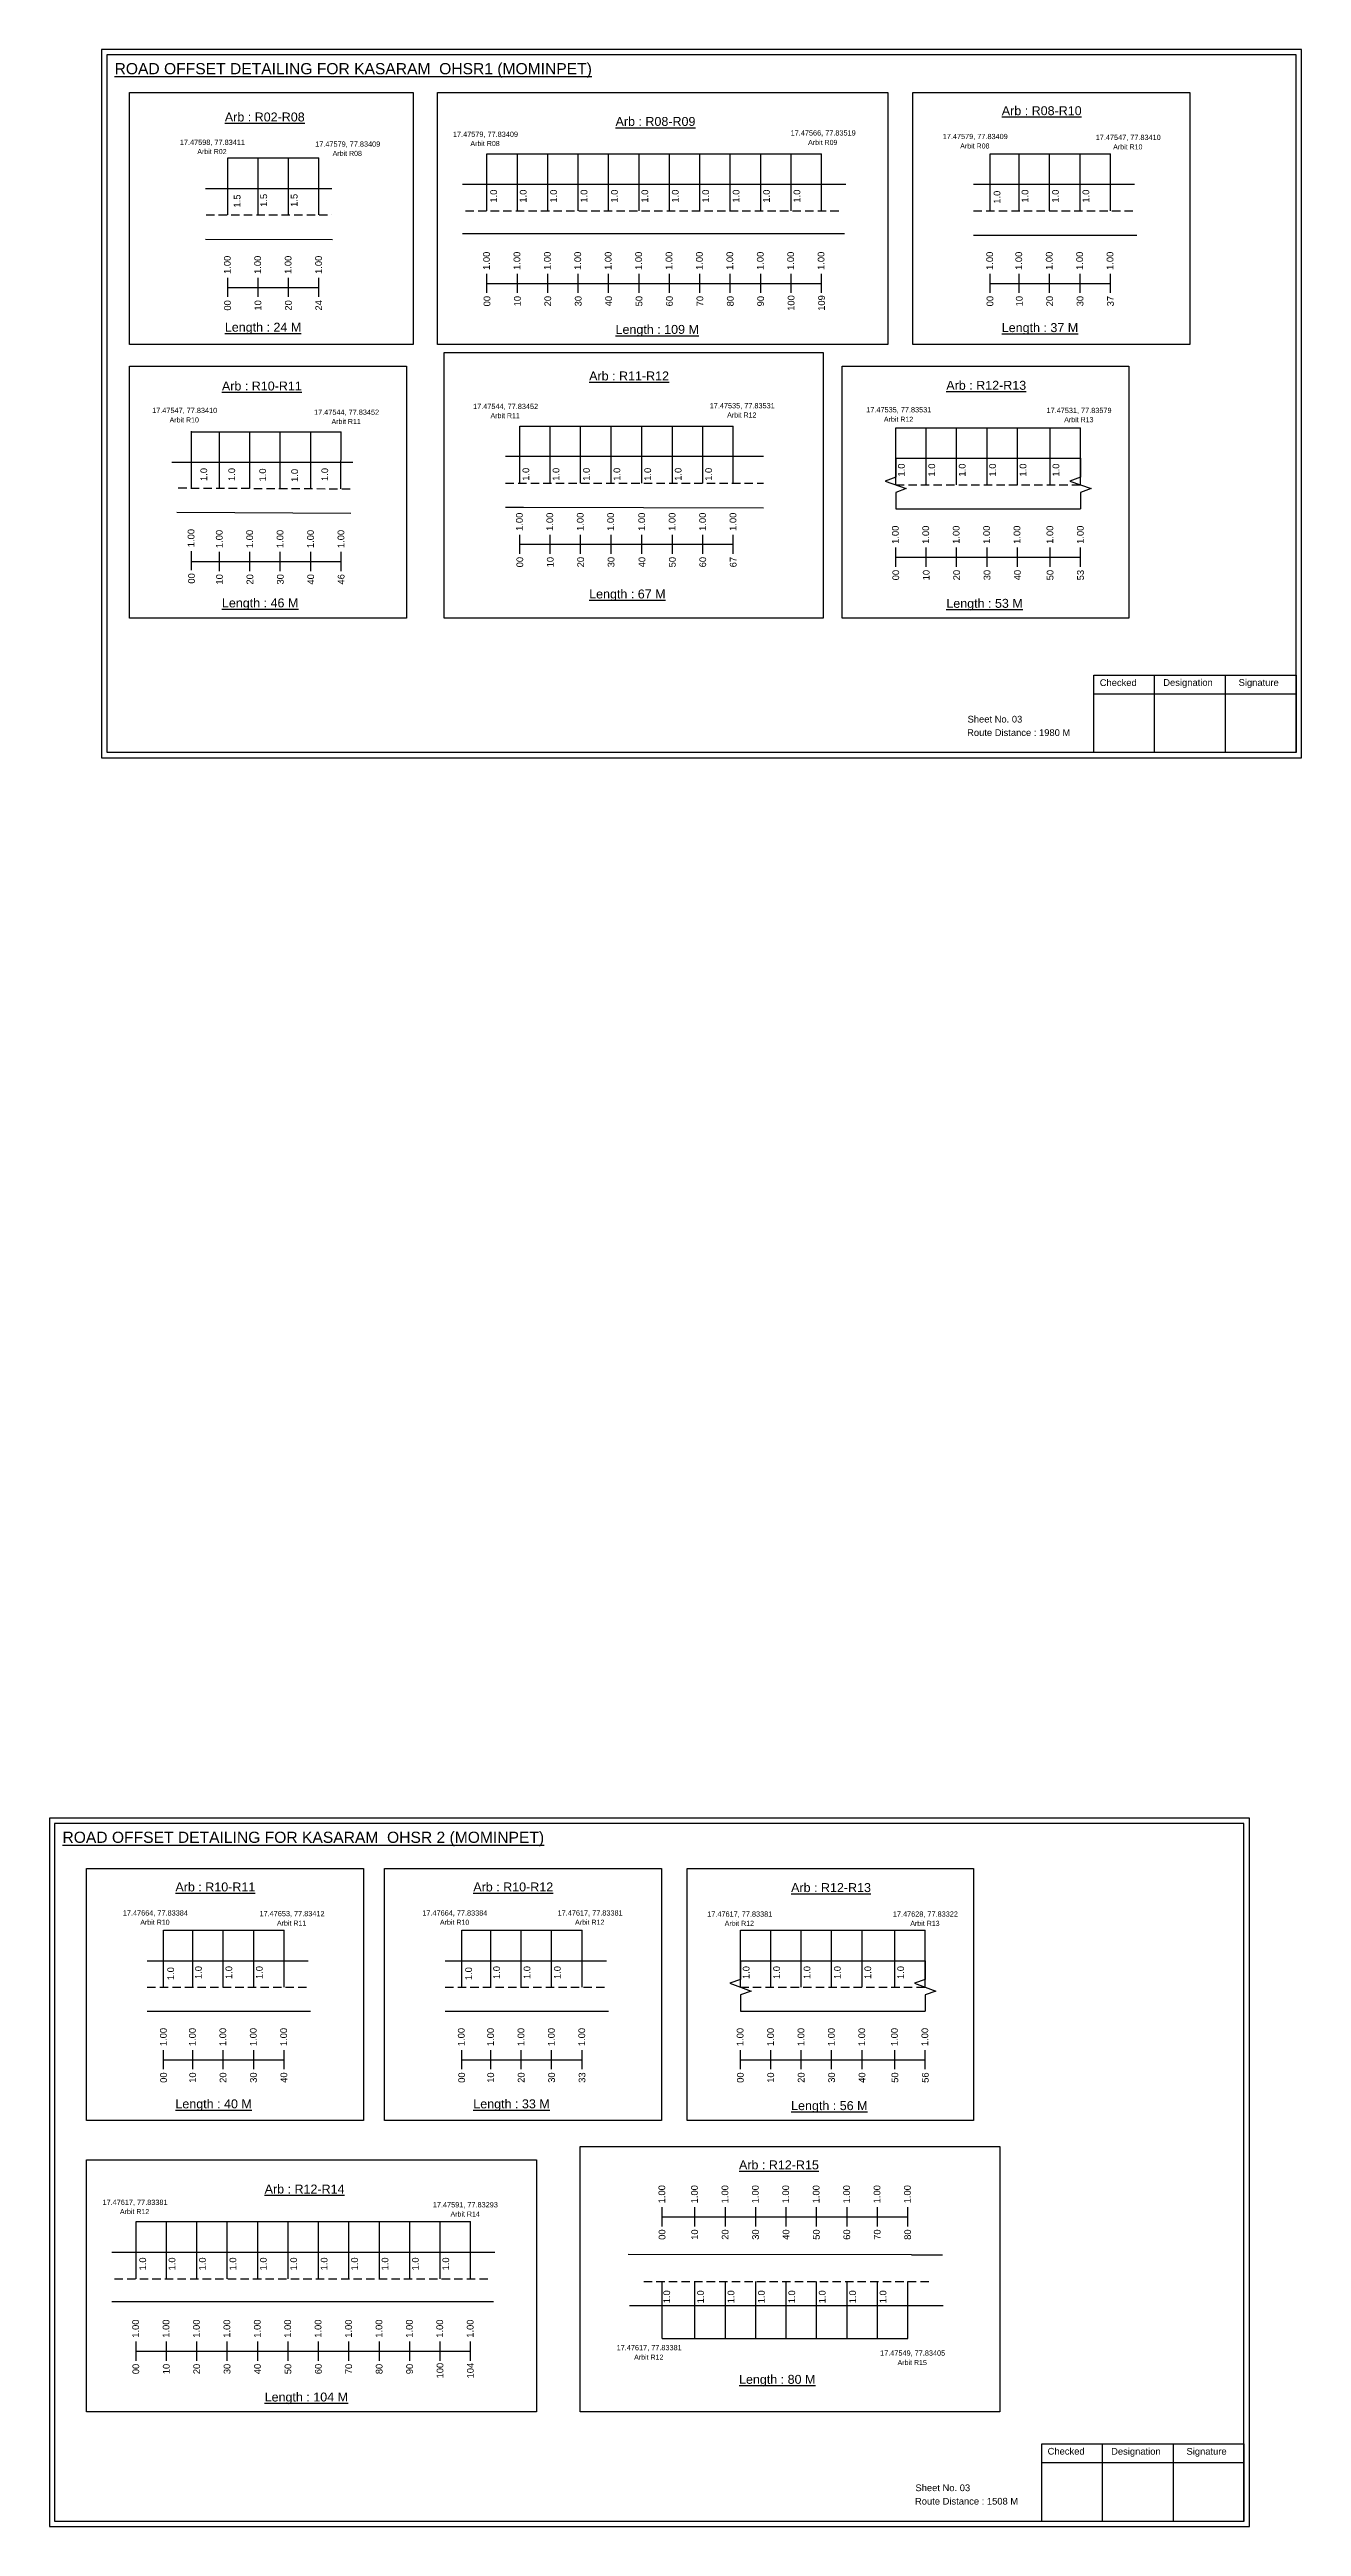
# Model space of a CAD drawing. Header units: inches. Extents: x 2512 to 6592, y 164 to 3090.
# Drawn here: x 3990 to 4550, y 164 to 1271 of the extents above; entities that cross this region are included whole.
import ezdxf

# ---------------------------------------------------------------- set-up
doc = ezdxf.new("R2010")
doc.units = ezdxf.units.IN
doc.header["$MEASUREMENT"] = 0
doc.linetypes.add('DASHED2', pattern=[0.375, 0.25, -0.125])
doc.layers.add('PDF_Geometry', color=7, linetype='Continuous')
doc.layers.add('PDF_Text', color=5, linetype='Continuous')
doc.styles.add('PDF Arial', font='arial.ttf')
doc.styles.get("Standard").update_dxf_attribs({"font": 'arial.ttf'})

msp = doc.modelspace()

# ---------------------------------------------------------------- linework, layer by layer
at = {"color": 5}
for p, q in [((4069.9, 1222.7), (4110.7, 1222.7)), ((4185.8, 1224.5), (4335.4, 1224.5)), ((4410.8, 1224.5), (4464.6, 1224.5)), ((4053.7, 1100.2), (4120.6, 1100.2)), ((4200.5, 1102.8), (4295.9, 1102.8)), ((4368.6, 1102), (4451.2, 1102)), ((4041.2, 430.2), (4095.1, 430.2)), ((4174.5, 430.2), (4228.3, 430.2)), ((4299.1, 430.2), (4381.8, 430.2)), ((4028.9, 299.9), (4178.5, 299.9)), ((4264.1, 247.6), (4374, 247.6))]:
    msp.add_line(p, q, dxfattribs=at)
for p, q in [((4069.9, 1197.2), (4069.9, 1222.7)), ((4083.5, 1197.2), (4083.5, 1222.7)), ((4097.1, 1197.2), (4097.1, 1222.7)), ((4110.7, 1197.2), (4110.7, 1222.7)), ((4185.8, 1199), (4185.8, 1224.5)), ((4199.4, 1199), (4199.4, 1224.5)), ((4213, 1199), (4213, 1224.5)), ((4226.6, 1199), (4226.6, 1224.5)), ((4240.2, 1199), (4240.2, 1224.5)), ((4253.8, 1199), (4253.8, 1224.5)), ((4267.4, 1199), (4267.4, 1224.5)), ((4281, 1199), (4281, 1224.5)), ((4294.6, 1199), (4294.6, 1224.5)), ((4308.2, 1199), (4308.2, 1224.5)), ((4321.8, 1199), (4321.8, 1224.5)), ((4335.4, 1199), (4335.4, 1224.5)), ((4410.8, 1199), (4410.8, 1224.5)), ((4423.8, 1199), (4423.8, 1224.5)), ((4437.4, 1199), (4437.4, 1224.5)), ((4451, 1199), (4451, 1224.5)), ((4464.6, 1199), (4464.6, 1224.5)), ((4060, 1209), (4116.5, 1209)), ((4174.9, 1210.9), (4346.3, 1210.9)), ((4403.4, 1210.9), (4475.4, 1210.9)), ((4060, 1186.4), (4116.7, 1186.2)), ((4345.6, 1188.7), (4174.9, 1188.7)), ((4403.4, 1188.2), (4476.4, 1188.2)), ((4053.7, 1074.9), (4053.7, 1100.5)), ((4066.2, 1074.9), (4066.2, 1100.2)), ((4079.8, 1074.8), (4079.8, 1100.2)), ((4093.4, 1074.9), (4093.4, 1100.2)), ((4107, 1074.6), (4107, 1100.2)), ((4120.4, 1074.7), (4120.6, 1100.2)), ((4200.5, 1077.3), (4200.5, 1102.8)), ((4214.1, 1077.3), (4214.1, 1102.8)), ((4227.7, 1077.3), (4227.7, 1102.8)), ((4241.3, 1077.3), (4241.3, 1102.8)), ((4255.1, 1077.3), (4255.1, 1102.8)), ((4268.7, 1077.3), (4268.7, 1102.8)), ((4282.3, 1077.3), (4282.3, 1102.8)), ((4295.9, 1077.3), (4295.9, 1102.8)), ((4368.6, 1076.5), (4368.6, 1102)), ((4382.2, 1076.5), (4382.2, 1102)), ((4395.8, 1076.5), (4395.8, 1102)), ((4409.4, 1076.5), (4409.4, 1102)), ((4423, 1076.5), (4423, 1102)), ((4437.6, 1076.5), (4437.6, 1102)), ((4451.2, 1076.5), (4451.2, 1102)), ((4125.9, 1086.5), (4044.9, 1086.5)), ((4309.5, 1089.2), (4194.1, 1089.2)), ((4368.6, 1088.4), (4451.2, 1088.4)), ((4047.1, 1064.3), (4124.9, 1063.8)), ((4194.1, 1066.5), (4202.2, 1066.5)), ((4202.2, 1066.5), (4309.5, 1066.2)), ((4368.6, 1065.7), (4451.2, 1065.7)), ((4041.2, 404.7), (4041.2, 430.2)), ((4054.3, 404.7), (4054.3, 430.2)), ((4067.9, 404.7), (4067.9, 430.2)), ((4081.5, 404.7), (4081.5, 430.2)), ((4095.1, 404.7), (4095.1, 430.2)), ((4174.5, 404.7), (4174.5, 430.2)), ((4187.5, 404.7), (4187.5, 430.2)), ((4201.1, 404.7), (4201.1, 430.2)), ((4214.7, 404.7), (4214.7, 430.2)), ((4228.3, 404.7), (4228.3, 430.2)), ((4299.1, 404.7), (4299.1, 430.2)), ((4312.7, 404.7), (4312.7, 430.2)), ((4326.3, 404.7), (4326.3, 430.2)), ((4339.9, 404.7), (4339.9, 430.2)), ((4353.5, 404.7), (4353.5, 430.2)), ((4368.2, 404.7), (4368.2, 430.2)), ((4381.8, 404.7), (4381.8, 430.2)), ((4033.9, 416.5), (4105.9, 416.5)), ((4167.1, 416.5), (4239.2, 416.5)), ((4299.1, 416.5), (4381.8, 416.5)), ((4033.9, 393.9), (4106.9, 393.9)), ((4167.1, 393.9), (4240.2, 393.9)), ((4299.1, 393.9), (4381.8, 393.9)), ((4028.9, 274.3), (4028.9, 299.9)), ((4042.5, 274.3), (4042.5, 299.9)), ((4056.1, 274.3), (4056.1, 299.9)), ((4069.7, 274.3), (4069.7, 299.9)), ((4083.3, 274.3), (4083.3, 299.9)), ((4096.9, 274.3), (4096.9, 299.9)), ((4110.5, 274.3), (4110.5, 299.9)), ((4124.1, 274.3), (4124.1, 299.9)), ((4137.7, 274.3), (4137.7, 299.9)), ((4151.3, 274.3), (4151.3, 299.9)), ((4164.9, 274.3), (4164.9, 299.9)), ((4178.5, 274.3), (4178.5, 299.9)), ((4018, 286.2), (4189.3, 286.2)), ((4375.6, 285), (4249, 285.2)), ((4375.6, 285), (4389.5, 285)), ((4264.1, 247.6), (4264.1, 273.1)), ((4278.8, 247.6), (4278.8, 273.1)), ((4292.4, 247.6), (4292.4, 273.1)), ((4306, 247.6), (4306, 273.1)), ((4319.6, 247.6), (4319.6, 273.1)), ((4333.2, 247.6), (4333.2, 273.1)), ((4346.8, 247.6), (4346.8, 273.1)), ((4360.4, 247.6), (4360.4, 273.1)), ((4374, 247.6), (4374, 273.1)), ((4188.7, 264), (4018, 264)), ((4249.6, 262.3), (4375.6, 262.3)), ((4375.6, 262.3), (4389.8, 262.3))]:
    msp.add_line(p, q)
at = {"linetype": 'DASHED2', "ltscale": 15}
for p, q in [((4060.2, 1197.2), (4116.5, 1197.2)), ((4176.2, 1199), (4343.8, 1199)), ((4403.4, 1199), (4475.9, 1199)), ((4047.8, 1075.1), (4126.1, 1074.7)), ((4194.1, 1077.3), (4309.5, 1077.3)), ((4368.6, 1076.5), (4451.2, 1076.5)), ((4033.9, 404.7), (4106.4, 404.7)), ((4167.1, 404.7), (4239.7, 404.7)), ((4299.1, 404.7), (4381.8, 404.7)), ((4019.3, 274.3), (4186.9, 274.3)), ((4255.9, 273.1), (4384.5, 273.1))]:
    msp.add_line(p, q, dxfattribs=at)
at = {"color": 217, "true_color": 0x93278f}
for p, q in [((4069.9, 1160.5), (4069.9, 1169)), ((4069.9, 1164.7), (4110.7, 1164.7)), ((4083.5, 1160.5), (4083.5, 1169)), ((4097.1, 1160.5), (4097.1, 1169)), ((4110.7, 1160.5), (4110.7, 1169)), ((4185.8, 1162.3), (4185.8, 1170.9)), ((4185.8, 1166.6), (4335.4, 1166.6)), ((4199.4, 1162.3), (4199.4, 1170.9)), ((4213, 1162.3), (4213, 1170.9)), ((4226.6, 1162.3), (4226.6, 1170.9)), ((4240.2, 1162.3), (4240.2, 1170.9)), ((4253.8, 1162.3), (4253.8, 1170.9)), ((4267.4, 1162.3), (4267.4, 1170.9)), ((4281, 1162.3), (4281, 1170.9)), ((4294.6, 1162.3), (4294.6, 1170.9)), ((4308.2, 1162.3), (4308.2, 1170.9)), ((4321.8, 1162.3), (4321.8, 1170.9)), ((4335.4, 1162.3), (4335.4, 1170.9)), ((4410.8, 1162.3), (4410.8, 1170.9)), ((4410.8, 1166.6), (4464.6, 1166.6)), ((4423.8, 1162.3), (4423.8, 1170.9)), ((4437.4, 1162.3), (4437.4, 1170.9)), ((4451, 1162.3), (4451, 1170.9)), ((4464.6, 1162.3), (4464.6, 1170.9)), ((4200.5, 1045.6), (4200.5, 1054.2)), ((4214.1, 1045.6), (4214.1, 1054.2)), ((4227.7, 1045.6), (4227.7, 1054.2)), ((4241.3, 1045.6), (4241.3, 1054.2)), ((4255.1, 1045.6), (4255.1, 1054.2)), ((4268.7, 1045.6), (4268.7, 1054.2)), ((4282.3, 1045.6), (4282.3, 1054.2)), ((4295.9, 1045.6), (4295.9, 1054.2)), ((4053.7, 1038.3), (4053.7, 1046.9)), ((4053.7, 1042.2), (4120.6, 1042.2)), ((4066.2, 1037.9), (4066.2, 1046.5)), ((4079.8, 1037.9), (4079.8, 1046.5)), ((4093.4, 1037.9), (4093.4, 1046.5)), ((4107, 1037.9), (4107, 1046.5)), ((4120.6, 1037.9), (4120.6, 1046.5)), ((4200.5, 1049.9), (4295.9, 1049.9)), ((4368.6, 1039.8), (4368.6, 1048.4)), ((4368.6, 1044.1), (4451.2, 1044.1)), ((4382.2, 1039.8), (4382.2, 1048.4)), ((4395.8, 1039.8), (4395.8, 1048.4)), ((4409.4, 1039.8), (4409.4, 1048.4)), ((4423, 1039.8), (4423, 1048.4)), ((4437.6, 1039.8), (4437.6, 1048.4)), ((4451.2, 1039.8), (4451.2, 1048.4)), ((4041.2, 368), (4041.2, 376.5)), ((4041.2, 372.2), (4095.1, 372.2)), ((4054.3, 368), (4054.3, 376.5)), ((4067.9, 368), (4067.9, 376.5)), ((4081.5, 368), (4081.5, 376.5)), ((4095.1, 368), (4095.1, 376.5)), ((4174.5, 368), (4174.5, 376.5)), ((4174.5, 372.2), (4228.3, 372.2)), ((4187.5, 368), (4187.5, 376.5)), ((4201.1, 368), (4201.1, 376.5)), ((4214.7, 368), (4214.7, 376.5)), ((4228.3, 368), (4228.3, 376.5)), ((4299.1, 368), (4299.1, 376.5)), ((4299.1, 372.2), (4381.8, 372.2)), ((4312.7, 368), (4312.7, 376.5)), ((4326.3, 368), (4326.3, 376.5)), ((4339.9, 368), (4339.9, 376.5)), ((4353.5, 368), (4353.5, 376.5)), ((4368.2, 368), (4368.2, 376.5)), ((4381.8, 368), (4381.8, 376.5)), ((4264.1, 297.7), (4264.1, 306.3)), ((4264.1, 302), (4374, 302)), ((4278.8, 297.7), (4278.8, 306.3)), ((4292.4, 297.7), (4292.4, 306.3)), ((4306, 297.7), (4306, 306.3)), ((4319.6, 297.7), (4319.6, 306.3)), ((4333.2, 297.7), (4333.2, 306.3)), ((4346.8, 297.7), (4346.8, 306.3)), ((4360.4, 297.7), (4360.4, 306.3)), ((4374, 297.7), (4374, 306.3)), ((4028.9, 237.6), (4028.9, 246.2)), ((4042.5, 237.6), (4042.5, 246.2)), ((4056.1, 237.6), (4056.1, 246.2)), ((4069.7, 237.6), (4069.7, 246.2)), ((4083.3, 237.6), (4083.3, 246.2)), ((4096.9, 237.6), (4096.9, 246.2)), ((4110.5, 237.6), (4110.5, 246.2)), ((4124.1, 237.6), (4124.1, 246.2)), ((4137.7, 237.6), (4137.7, 246.2)), ((4151.3, 237.6), (4151.3, 246.2)), ((4164.9, 237.6), (4164.9, 246.2)), ((4178.5, 237.6), (4178.5, 246.2)), ((4028.9, 241.9), (4178.5, 241.9))]:
    msp.add_line(p, q, dxfattribs=at)
for points in [[(4026, 1252), (4152.8, 1252), (4152.8, 1139.3), (4026, 1139.3)], [(4163.7, 1252), (4365, 1252), (4365, 1139.3), (4163.7, 1139.3)], [(4376.3, 1252), (4500.1, 1252), (4500.1, 1139.3), (4376.3, 1139.3)], [(4166.6, 1135.7), (4336.2, 1135.7), (4336.2, 1016.8), (4166.6, 1016.8)], [(4026, 1129.5), (4149.8, 1129.5), (4149.8, 1016.8), (4026, 1016.8)], [(4344.7, 1129.5), (4472.8, 1129.5), (4472.8, 1016.8), (4344.7, 1016.8)], [(4006.8, 457.7), (4130.6, 457.7), (4130.6, 345), (4006.8, 345)], [(4140, 457.7), (4263.8, 457.7), (4263.8, 345), (4140, 345)], [(4275.3, 457.7), (4403.4, 457.7), (4403.4, 345), (4275.3, 345)], [(4227.5, 333.5), (4415.1, 333.5), (4415.1, 214.7), (4227.5, 214.7)], [(4006.8, 327.4), (4208, 327.4), (4208, 214.7), (4006.8, 214.7)]]:
    msp.add_lwpolyline(points, close=True)
at = {"linetype": 'Continuous'}
for points in [[(4368.6, 1088.4), (4368.6, 1079.9), (4363.8, 1078.2), (4373.3, 1074.8), (4368.6, 1073), (4368.6, 1065.7)], [(4451.2, 1088.4), (4451.2, 1079.9), (4446.5, 1078.2), (4456, 1074.8), (4451.2, 1073), (4451.2, 1065.7)], [(4299.1, 416.5), (4299.1, 408.1), (4294.4, 406.4), (4303.9, 402.9), (4299.1, 401.2), (4299.1, 393.9)], [(4381.8, 416.5), (4381.8, 408.1), (4377, 406.4), (4386.5, 402.9), (4381.8, 401.2), (4381.8, 393.9)]]:
    msp.add_lwpolyline(points, dxfattribs=at)
at = {"layer": 'PDF_Geometry'}
for points in [[(4013.5, 1271.2), (4013.5, 954.4), (4550, 954.4), (4550, 1271.2)], [(4015.8, 1268.8), (4015.8, 956.9), (4547.6, 956.9), (4547.6, 1268.8)], [(3990.2, 480.2), (3990.2, 163.5), (4526.7, 163.5), (4526.7, 480.2)], [(3992.5, 477.9), (3992.5, 165.9), (4524.3, 165.9), (4524.3, 477.9)]]:
    msp.add_lwpolyline(points, close=True, dxfattribs=at)
at = {"layer": 'PDF_Geometry', "color": 242, "true_color": 0xcc1f26}
for points in [[(4547.6, 956.8), (4457.2, 956.8), (4457.2, 991.4), (4547.6, 991.4)], [(4524.3, 165.8), (4433.9, 165.8), (4433.9, 200.5), (4524.3, 200.5)]]:
    msp.add_lwpolyline(points, close=True, dxfattribs=at)
for points in [[(4484.2, 991.4), (4484.2, 956.8)], [(4515.9, 991.4), (4515.9, 956.8)], [(4457.2, 983), (4547.6, 983)], [(4460.9, 200.5), (4460.9, 165.8)], [(4492.6, 200.5), (4492.6, 165.8)], [(4433.9, 192.1), (4524.3, 192.1)]]:
    msp.add_lwpolyline(points, dxfattribs=at)

# ---------------------------------------------------------------- texts
at = {"color": 242, "true_color": 0xcd2027}
for s, height, p in [('%%UROAD OFFSET DETAILING FOR KASARAM  OHSR1 (MOMINPET)', 5, (4019.3, 1260.1)), ('%%UArb : R02-R08', 4, (4068.6, 1239)), ('%%UArb : R08-R09', 4, (4243.3, 1237)), ('%%UArb : R08-R10', 4, (4416, 1241.8)), ('%%ULength : 24 M', 4, (4068.6, 1145)), ('%%ULength : 109 M', 4, (4243.3, 1144)), ('%%ULength : 37 M', 4, (4416, 1144.8)), ('%%UArb : R10-R11', 4, (4067.3, 1118.7)), ('%%UArb : R11-R12', 4, (4231.5, 1123.2)), ('%%UArb : R12-R13', 4, (4391.2, 1119)), ('%%ULength : 46 M', 4, (4067.3, 1021.7)), ('%%ULength : 67 M', 4, (4231.5, 1025.7)), ('%%ULength : 53 M', 4, (4391.2, 1021.5)), ('%%UROAD OFFSET DETAILING FOR KASARAM  OHSR 2 (MOMINPET)', 5, (3996, 469.2)), ('%%UArb : R10-R11', 4, (4046.5, 447.5)), ('%%UArb : R10-R12', 4, (4179.7, 447.5)), ('%%UArb : R12-R13', 4, (4321.8, 447.2)), ('%%ULength : 40 M', 4, (4046.5, 350.5)), ('%%ULength : 33 M', 4, (4179.7, 350.5)), ('%%ULength : 56 M', 4, (4321.8, 349.7)), ('%%UArb : R12-R15', 4, (4298.5, 323.2)), ('%%UArb : R12-R14', 4, (4086.4, 312.4)), ('%%ULength : 104 M', 4, (4086.4, 219.4)), ('%%ULength : 80 M', 4, (4298.5, 227.3))]:
    msp.add_text(s, height=height, dxfattribs=at).set_placement(p)
at = {"color": 5}
for s, height, p in [('17.47598, 77.83411', 2.34, (4048.5, 1228.5)), ('17.47579, 77.83409', 2.34, (4109, 1227.7)), ('17.47579, 77.83409', 2.34, (4170.6, 1232.1)), ('Arbit R08', 2.25, (4178.4, 1228)), ('17.47566, 77.83519', 2.34, (4321.6, 1232.7)), ('Arbit R09', 2.25, (4329.4, 1228.5)), ('17.47579, 77.83409', 2.34, (4389.6, 1231.1)), ('17.47547, 77.83410', 2.34, (4458, 1230.7)), ('Arbit R02', 2.25, (4056.3, 1224.4)), ('Arbit R08', 2.25, (4116.8, 1223.6)), ('Arbit R08', 2.25, (4397.4, 1226.9)), ('Arbit R10', 2.25, (4465.8, 1226.5)), ('17.47547, 77.83410', 2.34, (4036.1, 1108.6)), ('17.47544, 77.83452', 2.34, (4108.5, 1107.8)), ('17.47544, 77.83452', 2.34, (4179.6, 1110.4)), ('Arbit R11', 2.25, (4187.4, 1106.3)), ('17.47535, 77.83531', 2.34, (4285.4, 1110.7)), ('Arbit R12', 2.25, (4293.2, 1106.6)), ('17.47535, 77.83531', 2.34, (4355.4, 1108.9)), ('17.47531, 77.83579', 2.34, (4436, 1108.6)), ('Arbit R10', 2.25, (4043.9, 1104.4)), ('Arbit R11', 2.25, (4116.3, 1103.7)), ('Arbit R12', 2.25, (4363.3, 1104.7)), ('Arbit R13', 2.25, (4443.9, 1104.5)), ('17.47664, 77.83384', 2.34, (4023, 436.7)), ('Arbit R10', 2.25, (4030.8, 432.6)), ('17.47653, 77.83412', 2.34, (4084.1, 436.4)), ('Arbit R11', 2.25, (4091.9, 432.2)), ('17.47664, 77.83384', 2.34, (4156.9, 436.7)), ('Arbit R10', 2.25, (4164.8, 432.6)), ('17.47617, 77.83381', 2.34, (4217.4, 436.7)), ('Arbit R12', 2.25, (4225.2, 432.6)), ('17.47617, 77.83381', 2.34, (4284.3, 436.2)), ('Arbit R12', 2.25, (4292.1, 432.1)), ('17.47628, 77.83322', 2.34, (4367.3, 436.2)), ('Arbit R13', 2.25, (4375.1, 432.1)), ('17.47617, 77.83381', 2.34, (4013.9, 307.3)), ('Arbit R12', 2.25, (4021.7, 303.2)), ('17.47591, 77.83293', 2.34, (4161.6, 306.2)), ('Arbit R14', 2.25, (4169.5, 302.1)), ('17.47617, 77.83381', 2.34, (4243.8, 242.3)), ('Arbit R12', 2.25, (4251.6, 238.1)), ('17.47549, 77.83405', 2.34, (4361.6, 239.9)), ('Arbit R15', 2.25, (4369.4, 235.7))]:
    msp.add_text(s, height=height, dxfattribs=at).set_placement(p)
for s, p in [('1.0', (4190.3, 1202.7)), ('1.0', (4203.5, 1202.7)), ('1.0', (4217.1, 1202.7)), ('1.0', (4230.7, 1202.7)), ('1.0', (4244.3, 1202.7)), ('1.0', (4257.9, 1202.7)), ('1.0', (4271.5, 1202.7)), ('1.0', (4285.1, 1202.7)), ('1.0', (4298.7, 1202.7)), ('1.0', (4312.3, 1202.7)), ('1.0', (4325.9, 1202.7)), ('1.0', (4415.4, 1202.2)), ('1.0', (4427.9, 1202.7)), ('1.0', (4441.5, 1202.7)), ('1.0', (4455.1, 1202.7)), ('1.5', (4075.6, 1200.5)), ('1.5', (4087.5, 1200.8)), ('1.5', (4101.1, 1200.8)), ('1.0', (4372.6, 1080.2)), ('1.0', (4386.2, 1080.2)), ('1.0', (4399.8, 1080.2)), ('1.0', (4413.4, 1080.2)), ('1.0', (4427, 1080.2)), ('1.0', (4441.7, 1080.2)), ('1.0', (4060.7, 1078.2)), ('1.0', (4073.2, 1078.2)), ('1.0', (4087, 1078)), ('1.0', (4101.3, 1077.8)), ('1.0', (4114.8, 1078.2)), ('1.0', (4204.7, 1078.3)), ('1.0', (4218.2, 1078.3)), ('1.0', (4231.8, 1078.3)), ('1.0', (4245.4, 1078.3)), ('1.0', (4259.2, 1078.3)), ('1.0', (4272.8, 1078.3)), ('1.0', (4286.4, 1078.3)), ('1.0', (4045.9, 407.8)), ('1.0', (4058.3, 408.3)), ('1.0', (4071.9, 408.3)), ('1.0', (4085.5, 408.3)), ('1.0', (4179.1, 407.8)), ('1.0', (4191.6, 408.3)), ('1.0', (4205.2, 408.3)), ('1.0', (4218.8, 408.3)), ('1.0', (4303.2, 408.3)), ('1.0', (4316.8, 408.3)), ('1.0', (4330.4, 408.3)), ('1.0', (4344, 408.3)), ('1.0', (4357.6, 408.3)), ('1.0', (4372.3, 408.3)), ('1.0', (4033.4, 278)), ('1.0', (4046.5, 278)), ('1.0', (4060.1, 278)), ('1.0', (4073.7, 278)), ('1.0', (4087.3, 278)), ('1.0', (4100.9, 278)), ('1.0', (4114.5, 278)), ('1.0', (4128.1, 278)), ('1.0', (4141.7, 278)), ('1.0', (4155.3, 278)), ('1.0', (4168.9, 278)), ('1.0', (4267.7, 263.3)), ('1.0', (4282.8, 263.3)), ('1.0', (4296.4, 263.3)), ('1.0', (4310, 263.3)), ('1.0', (4323.6, 263.3)), ('1.0', (4337.2, 263.3)), ('1.0', (4350.8, 263.3)), ('1.0', (4364.4, 263.3))]:
    msp.add_text(s, height=3, rotation=90).set_placement(p)
at = {"color": 217, "true_color": 0x93278f}
for s, p in [('1.00', (4071.2, 1170.8)), ('1.00', (4084.8, 1170.8)), ('1.00', (4098.4, 1170.8)), ('1.00', (4112, 1170.8)), ('1.00', (4187.1, 1172.6)), ('1.00', (4200.7, 1172.6)), ('1.00', (4214.3, 1172.6)), ('1.00', (4227.9, 1172.6)), ('1.00', (4241.5, 1172.6)), ('1.00', (4255.1, 1172.6)), ('1.00', (4268.7, 1172.6)), ('1.00', (4282.3, 1172.6)), ('1.00', (4295.9, 1172.6)), ('1.00', (4309.5, 1172.6)), ('1.00', (4323.1, 1172.6)), ('1.00', (4336.7, 1172.6)), ('1.00', (4412.1, 1172.6)), ('1.00', (4425.1, 1172.6)), ('1.00', (4438.7, 1172.6)), ('1.00', (4452.3, 1172.6)), ('1.00', (4465.9, 1172.6)), ('00', (4071.3, 1154.4)), ('10', (4084.9, 1154.4)), ('20', (4098.5, 1154.4)), ('24', (4112.1, 1154.4)), ('00', (4187.3, 1156.3)), ('10', (4200.9, 1156.3)), ('20', (4214.5, 1156.3)), ('30', (4228.1, 1156.3)), ('40', (4241.7, 1156.3)), ('50', (4255.3, 1156.3)), ('60', (4268.9, 1156.3)), ('70', (4282.5, 1156.3)), ('80', (4296.1, 1156.3)), ('90', (4309.7, 1156.3)), ('100', (4323.3, 1154.3)), ('109', (4336.9, 1154.3)), ('00', (4412.2, 1156.3)), ('10', (4425.3, 1156.3)), ('20', (4438.9, 1156.3)), ('30', (4452.5, 1156.3)), ('37', (4466.1, 1156.3)), ('1.00', (4201.8, 1055.9)), ('1.00', (4215.4, 1055.9)), ('1.00', (4229, 1055.9)), ('1.00', (4242.6, 1055.9)), ('1.00', (4256.5, 1055.9)), ('1.00', (4270.1, 1055.9)), ('1.00', (4283.7, 1055.9)), ('1.00', (4297.3, 1055.9)), ('1.00', (4055, 1048.6)), ('1.00', (4067.6, 1048.2)), ('1.00', (4081.2, 1048.2)), ('1.00', (4094.8, 1048.2)), ('1.00', (4108.4, 1048.2)), ('1.00', (4122, 1048.2)), ('1.00', (4369.9, 1050.1)), ('1.00', (4383.5, 1050.1)), ('1.00', (4397.1, 1050.1)), ('1.00', (4410.7, 1050.1)), ('1.00', (4424.3, 1050.1)), ('1.00', (4439, 1050.1)), ('1.00', (4452.6, 1050.1)), ('00', (4202, 1039.6)), ('10', (4215.6, 1039.6)), ('20', (4229.2, 1039.6)), ('30', (4242.8, 1039.6)), ('40', (4256.6, 1039.6)), ('50', (4270.2, 1039.6)), ('60', (4283.8, 1039.6)), ('67', (4297.4, 1039.6)), ('00', (4055.2, 1032.3)), ('10', (4067.7, 1031.9)), ('20', (4081.3, 1031.9)), ('30', (4094.9, 1031.9)), ('40', (4108.5, 1031.9)), ('46', (4122.1, 1031.9)), ('00', (4370.1, 1033.8)), ('10', (4383.7, 1033.8)), ('20', (4397.3, 1033.8)), ('30', (4410.9, 1033.8)), ('40', (4424.5, 1033.8)), ('50', (4439.1, 1033.8)), ('53', (4452.7, 1033.8)), ('1.00', (4042.6, 378.3)), ('1.00', (4055.6, 378.3)), ('1.00', (4069.2, 378.3)), ('1.00', (4082.8, 378.3)), ('1.00', (4096.4, 378.3)), ('1.00', (4175.8, 378.3)), ('1.00', (4188.9, 378.3)), ('1.00', (4202.5, 378.3)), ('1.00', (4216.1, 378.3)), ('1.00', (4229.7, 378.3)), ('1.00', (4300.5, 378.3)), ('1.00', (4314.1, 378.3)), ('1.00', (4327.7, 378.3)), ('1.00', (4341.3, 378.3)), ('1.00', (4354.9, 378.3)), ('1.00', (4369.5, 378.3)), ('1.00', (4383.1, 378.3)), ('00', (4042.7, 361.9)), ('10', (4055.7, 361.9)), ('20', (4069.3, 361.9)), ('30', (4082.9, 361.9)), ('40', (4096.5, 361.9)), ('00', (4176, 361.9)), ('10', (4189, 361.9)), ('20', (4202.6, 361.9)), ('30', (4216.2, 361.9)), ('33', (4229.8, 361.9)), ('00', (4300.6, 361.9)), ('10', (4314.2, 361.9)), ('20', (4327.8, 361.9)), ('30', (4341.4, 361.9)), ('40', (4355, 361.9)), ('50', (4369.7, 361.9)), ('56', (4383.3, 361.9)), ('1.00', (4265.5, 308)), ('1.00', (4280.1, 308)), ('1.00', (4293.7, 308)), ('1.00', (4307.3, 308)), ('1.00', (4320.9, 308)), ('1.00', (4334.5, 308)), ('1.00', (4348.1, 308)), ('1.00', (4361.7, 308)), ('1.00', (4375.3, 308)), ('00', (4265.6, 291.7)), ('10', (4280.2, 291.7)), ('20', (4293.8, 291.7)), ('30', (4307.4, 291.7)), ('40', (4321, 291.7)), ('50', (4334.6, 291.7)), ('60', (4348.2, 291.7)), ('70', (4361.8, 291.7)), ('80', (4375.4, 291.7)), ('1.00', (4030.2, 247.9)), ('1.00', (4043.8, 247.9)), ('1.00', (4057.4, 247.9)), ('1.00', (4071, 247.9)), ('1.00', (4084.6, 247.9)), ('1.00', (4098.2, 247.9)), ('1.00', (4111.8, 247.9)), ('1.00', (4125.4, 247.9)), ('1.00', (4139, 247.9)), ('1.00', (4152.6, 247.9)), ('1.00', (4166.2, 247.9)), ('1.00', (4179.8, 247.9)), ('00', (4030.3, 231.6)), ('10', (4043.9, 231.6)), ('20', (4057.5, 231.6)), ('30', (4071.1, 231.6)), ('40', (4084.7, 231.6)), ('50', (4098.3, 231.6)), ('60', (4111.9, 231.6)), ('70', (4125.5, 231.6)), ('80', (4139.1, 231.6)), ('90', (4152.7, 231.6)), ('100', (4166.3, 229.7)), ('104', (4179.9, 229.7))]:
    msp.add_text(s, height=3, rotation=90, dxfattribs=at).set_placement(p)
for s, p in [('Sheet No. 03', (4400.7, 970.2)), ('Route Distance : 1980 M', (4400.5, 964.2)), ('Sheet No. 03', (4377.4, 179.3)), ('Route Distance : 1508 M', (4377.2, 173.3))]:
    msp.add_text(s, height=3).set_placement(p)
at = {"layer": 'PDF_Text', "color": 7, "attachment_point": 7, "style": 'PDF Arial'}
for s, insert, char_height in [('Checked', (4459.8, 986.5), 3), ('Designation', (4488.2, 985.7), 3.001), ('Signature', (4521.9, 985.7), 3), ('Checked', (4436.5, 195.6), 3), ('Designation', (4464.9, 194.7), 3.001), ('Signature', (4498.6, 194.7), 3)]:
    msp.add_mtext(s, dxfattribs=dict(at, insert=insert, char_height=char_height))

doc.saveas('drawing.dxf')
